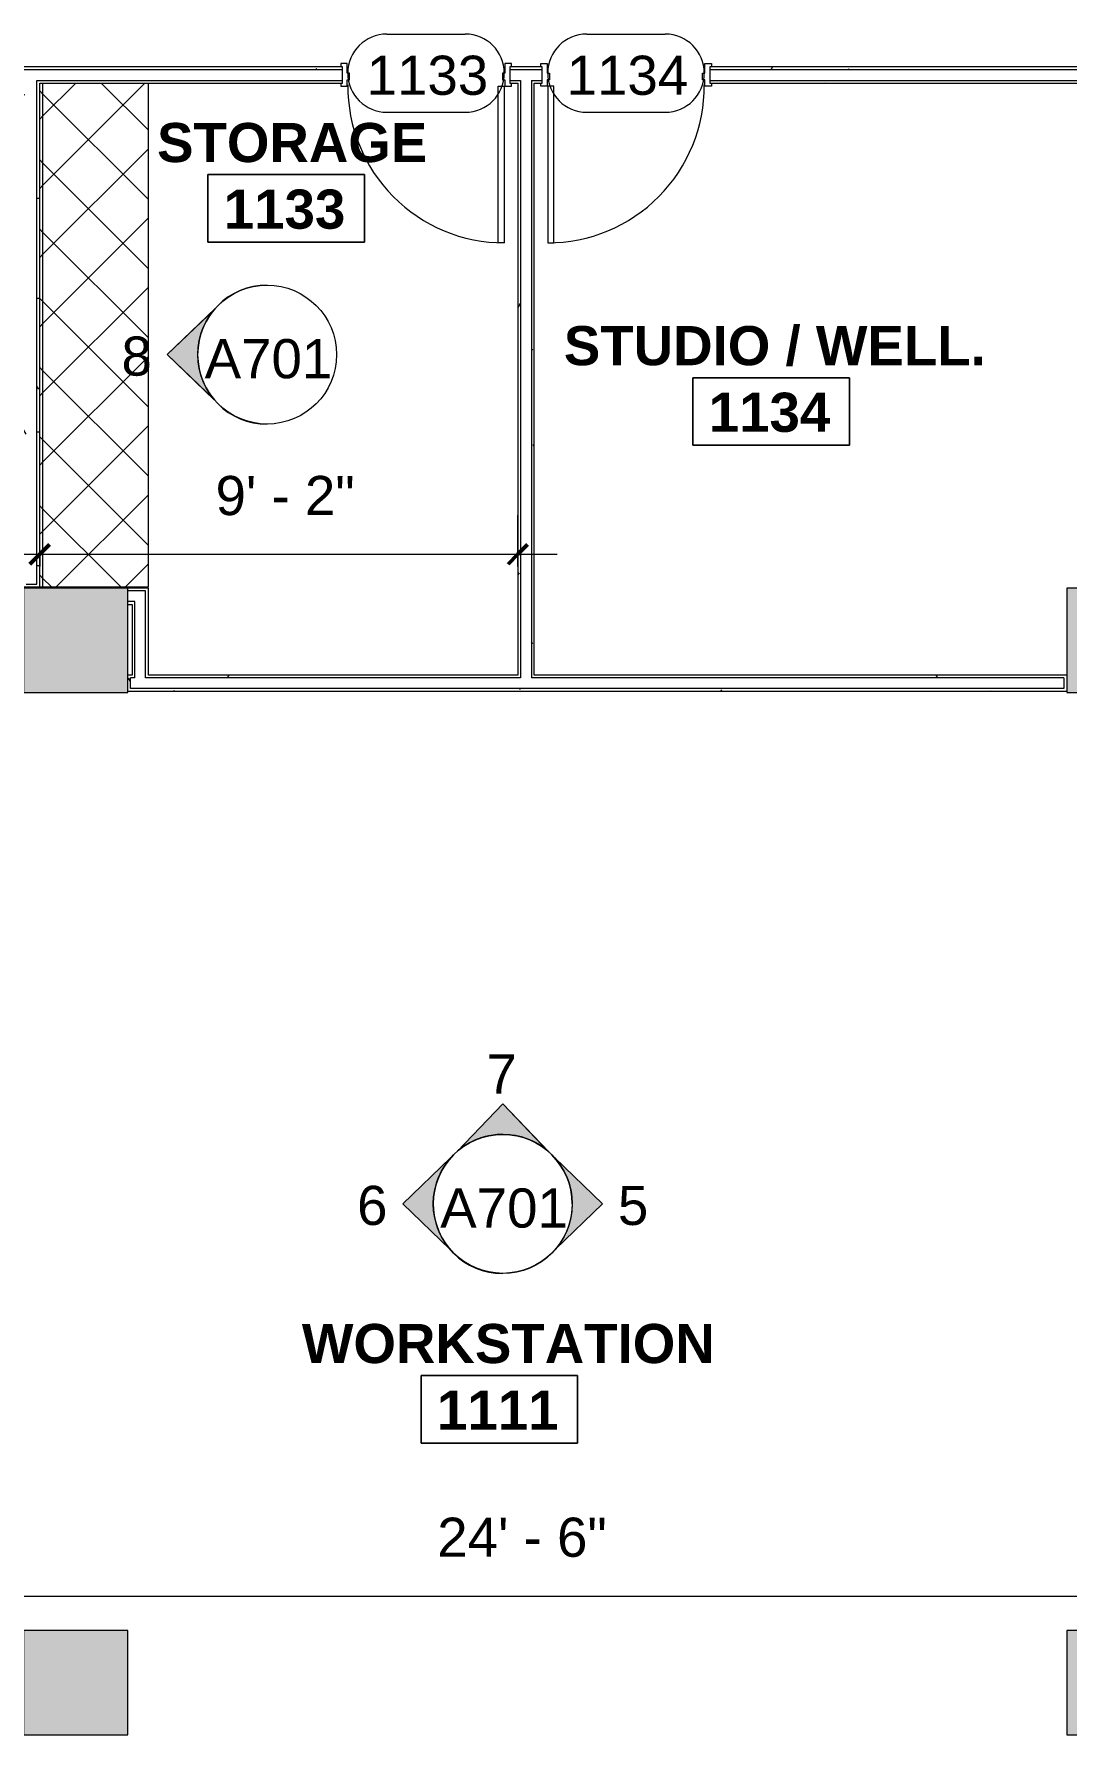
# Model space of a CAD drawing. Header units: inches. Extents: x 6664 to 8130, y 209 to 1287.
# Drawn here: x 7172.4 to 7410.1, y 468.4 to 859.5 of the extents above; entities that cross this region are included whole.
import ezdxf

# ---------------------------------------------------------------- set-up
doc = ezdxf.new("R2010")
doc.units = ezdxf.units.IN
doc.header["$MEASUREMENT"] = 0
for name, color, linetype, lineweight in [('A-ANNO-DIMS', 211, 'Continuous', 9), ('A-ANNO-DIMS-96', 211, 'Continuous', 9), ('A-AREA-IDEN', 2, 'Continuous', 9), ('A-DOOR', 31, 'Continuous', 13), ('A-DOOR-IDEN', 31, 'Continuous', 9), ('A-WALL', 113, 'Continuous', 13), ('A-WALL-PATT', 111, 'Continuous', 13), ('G-ANNO-SYMB', 111, 'Continuous', 9), ('I-WALL', 2, 'Continuous', 9), ('Q-CASE', 31, 'Continuous', 9), ('S-COLS', 52, 'Continuous', 13)]:
    doc.layers.add(name, color=color, linetype=linetype, lineweight=lineweight)
doc.styles.add('Arial', font='arial.ttf', dxfattribs={"height": 9})
doc.styles.add('Swis721 Lt BT', font='swissl.ttf', dxfattribs={"height": 9})
doc.styles.add('Swis721 Lt BT_B', font='', dxfattribs={"height": 9})
doc.styles.get('Swis721 Lt BT_B').set_extended_font_data('Swis721 Lt BT', bold=True)
doc.dimstyles.new('OTJ_-_3_32__Linear__1__Tolerance', dxfattribs={"dimscale": 12, "dimtxt": 9.497835, "dimasz": 0.375, "dimexe": 0.75, "dimexo": 0.5, "dimgap": 0.5, "dimtad": 1, "dimdec": 0, "dimzin": 3, "dimdsep": 46, "dimlunit": 4, "dimtxsty": 'Swis721 Lt BT', "dimblk1": 'OBLIQUE', "dimblk2": 'OBLIQUE', "dimsah": 1, "dimcen": 0.09, "dimdle": 0.75, "dimazin": 0, "dimtfac": 1, "dimtdec": 4, "dimtix": 1, "dimtmove": 0, "dimatfit": 3, "dimfxl": 1, "dimtvp": 1, "dimfrac": 2, "dimtolj": 1, "dimtzin": 0, "dimarcsym": 2})
pattern_1 = [(0, (0, 0), (30.72, 7.68), [1.267, -21.773, 1.267, -21.773, -122.88]), (0, (0, 0), (30.72, 7.68), [-46.08, 1.267, -44.813, 1.267, -21.773, -53.76]), (0, (0, 0), (30.72, 7.68), [-115.2, 1.267, -14.093, 1.267, -37.133]), (120, (11.52, 3.84), (-22.011075, 22.7643004), [1.267, -21.773, 1.267, -21.773, -122.88]), (120, (11.52, 3.84), (-22.011075, 22.7643004), [-46.08, 1.267, -44.813, 1.267, -21.773, -53.76]), (120, (11.52, 3.84), (-22.011075, 22.7643004), [-115.2, 1.267, -14.093, 1.267, -37.133]), (240, (15.36, 19.2), (-8.708925, -30.4443004), [1.267, -21.773, 1.267, -21.773, -122.88]), (240, (15.36, 19.2), (-8.708925, -30.4443004), [-46.08, 1.267, -44.813, 1.267, -21.773, -53.76]), (240, (15.36, 19.2), (-8.708925, -30.4443004), [-115.2, 1.267, -14.093, 1.267, -37.133])]
pattern_2 = [(315, (-779.622, 7173.739), (7.954951, 7.954951), []), (45, (-779.622, 7173.739), (-7.954951, 7.954951), [])]

# ---------------------------------------------------------------- blocks, each defined once
blk = doc.blocks.new('Door - Single - Solid Door - wood-V3-11th FLOOR CONSTRUCTION')
at = {"layer": 'A-DOOR'}
for p, q in [((-14.01, 38.71), (-12.63, 38.71)), ((-14.01, 2.71), (-14.01, 38.71)), ((-12.63, 38.71), (-12.63, 2.71)), ((-12.63, 2.71), (-14.01, 2.71))]:
    blk.add_line(p, q, dxfattribs=at)
at = {"layer": 'A-DOOR', "lineweight": 9}
for p, q in [((-15.63, 2.71), (-15.63, 1.96)), ((-14.13, 2.71), (-15.63, 2.71)), ((-14.13, 1.21), (-14.13, 2.71)), ((-13.63, 1.21), (-14.13, 1.21)), ((-13.63, -0.29), (-13.63, 1.21)), ((22.12, 1.21), (21.62, 1.21)), ((21.62, 1.21), (21.62, -0.29)), ((23.62, 2.71), (22.12, 2.71)), ((22.12, 2.71), (22.12, 1.21)), ((23.62, 1.96), (23.62, 2.71)), ((-15.63, -1.79), (-15.63, -2.54)), ((-15.63, -2.54), (-14.13, -2.54)), ((-14.13, -2.54), (-14.13, -0.29)), ((-14.13, -0.29), (-13.63, -0.29)), ((21.62, -0.29), (22.12, -0.29)), ((22.12, -0.29), (22.12, -2.54)), ((22.12, -2.54), (23.62, -2.54)), ((23.62, -2.54), (23.62, -1.79))]:
    blk.add_line(p, q, dxfattribs=at)
blk.add_arc((-14.01, 2.71), 36, 359.5, 90, dxfattribs=at)
blk = doc.blocks.new('Door - Single - Solid Door - wood-V2-11th FLOOR CONSTRUCTION')
at = {"layer": 'A-DOOR', "lineweight": 9}
for p, q in [((-15.63, 2.54), (-14.13, 2.54)), ((-15.63, 1.79), (-15.63, 2.54)), ((-14.13, 2.54), (-14.13, 0.29)), ((-14.13, 0.29), (-13.63, 0.29)), ((-13.63, 0.29), (-13.63, -1.21)), ((21.62, 0.29), (22.12, 0.29)), ((21.62, -1.21), (21.62, 0.29)), ((22.12, 2.54), (23.62, 2.54)), ((22.12, 0.29), (22.12, 2.54)), ((23.62, 2.54), (23.62, 1.79)), ((-15.63, -2.71), (-15.63, -1.96)), ((-14.13, -2.71), (-15.63, -2.71)), ((-14.13, -1.21), (-14.13, -2.71)), ((-13.63, -1.21), (-14.13, -1.21)), ((22.12, -1.21), (21.62, -1.21)), ((22.12, -2.71), (22.12, -1.21)), ((23.62, -2.71), (22.12, -2.71)), ((23.62, -1.96), (23.62, -2.71))]:
    blk.add_line(p, q, dxfattribs=at)
at = {"layer": 'A-DOOR'}
for p, q in [((-12.63, -2.71), (-14.01, -2.71)), ((-14.01, -2.71), (-14.01, -38.71)), ((-12.63, -38.71), (-12.63, -2.71)), ((-14.01, -38.71), (-12.63, -38.71))]:
    blk.add_line(p, q, dxfattribs=at)
at = {"layer": 'A-DOOR', "lineweight": 9}
blk.add_arc((-14.01, -2.71), 36, 270, 0.5, dxfattribs=at)
blk = doc.blocks.new('C-Counter Top - ADJ HEIGHT-8471424-11th FLOOR CONSTRUCTION')
at = {"layer": 'Q-CASE'}
h = blk.add_hatch(dxfattribs=at)
h.set_pattern_fill('FP_6', color=256, style=0, pattern_type=2)
h.set_pattern_definition(pattern_2)
h.paths.add_polyline_path([(-47.26, 0), (-47.26, -0.75), (68.61, -0.75), (68.61, 0), (-46.64, 0)], flags=0)
h = blk.add_hatch(dxfattribs=at)
h.set_pattern_fill('FP_6', color=256, style=0, pattern_type=2)
h.set_pattern_definition(pattern_2)
h.paths.add_polyline_path([(-47.26, -25), (68.61, -25), (68.61, -0.75), (-47.26, -0.75), (-47.26, -12.95)], flags=0)
for p, q in [((-47.26, 0), (-47.26, -0.75)), ((-47.26, -0.75), (-47.26, -25)), ((-47.26, -0.75), (68.61, -0.75)), ((-47.26, -25), (68.61, -25))]:
    blk.add_line(p, q, dxfattribs=at)
blk = doc.blocks.new('Concrete-Rectangular-Column - 24 x 24-7727722-11th FLOOR CONSTRUCTION')
at = {"layer": 'S-COLS', "lineweight": 9}
blk.add_hatch(color=7, dxfattribs=at).paths.add_polyline_path([(12, -12), (12, 12), (-12, 12), (-12, -12)], flags=0)
at = {"layer": 'S-COLS', "color": 8, "lineweight": 20}
for p, q in [((12, 12), (-12, 12)), ((-12, 12), (-12, -12)), ((12, -12), (12, 12)), ((-12, -12), (12, -12))]:
    blk.add_line(p, q, dxfattribs=at)
blk = doc.blocks.new('Concrete-Rectangular-Column - 24 x 24-V4-11th FLOOR CONSTRUCTION')
at = {"layer": 'S-COLS', "lineweight": 9}
blk.add_hatch(color=7, dxfattribs=at).paths.add_polyline_path([(-1.37, -12), (12, -12), (12, 12), (-12, 12), (-12, -12)], flags=0)
at = {"layer": 'S-COLS', "color": 8, "lineweight": 20}
for p, q in [((12, 12), (-12, 12)), ((-12, 12), (-12, -12)), ((-12, -12), (12, -12))]:
    blk.add_line(p, q, dxfattribs=at)
blk = doc.blocks.new('Room Tag - Room Name and Number-3379422-11th FLOOR CONSTRUCTION')
at = {"layer": 'A-AREA-IDEN'}
for p, q in [((-0.1881, -0.1636), (-0.1881, -0.0018)), ((-0.1881, -0.0018), (0.1869, -0.0018)), ((0.1869, -0.0018), (-0.1881, -0.0018)), ((-0.1881, -0.0018), (-0.1881, -0.1636)), ((0.1869, -0.0018), (0.1869, -0.1636)), ((0.1869, -0.1636), (0.1869, -0.0018)), ((0.1869, -0.1636), (-0.1881, -0.1636)), ((-0.1881, -0.1636), (0.1869, -0.1636))]:
    blk.add_line(p, q, dxfattribs=at)
blk = doc.blocks.new('Door Tag - Door Tag-41184-11th FLOOR CONSTRUCTION')
at = {"layer": 'A-DOOR-IDEN'}
for p, q in [((-0.09375, 0.09375), (0.09375, 0.09375)), ((-0.09375, -0.09375), (0.09375, -0.09375))]:
    blk.add_line(p, q, dxfattribs=at)
for centre, start, end in [((-0.09375, 0), 90, 270), ((0.09375, 0), 270, 90)]:
    blk.add_arc(centre, 0.09375, start, end, dxfattribs=at)
blk = doc.blocks.new('Elevation - Filled Arrow 2-347888-11th FLOOR CONSTRUCTION')
at = {"layer": 'G-ANNO-SYMB'}
blk.add_circle((0, 0), 0.1664, dxfattribs=at)
blk = doc.blocks.new('Elevation - Filled Arrow-151867-11th FLOOR CONSTRUCTION')
at = {"layer": 'G-ANNO-SYMB'}
h = blk.add_hatch(color=256, dxfattribs=at)
edge = h.paths.add_edge_path(flags=0)
edge.add_line((0, 0.2393), (0.1103, 0.1247))
edge.add_arc((-0.0002, -0.0002), 0.1667, 48.498, 130.5571)
edge.add_line((-0.1085, 0.1265), (0, 0.2393))
for p, q in [((0, 0.2393), (-0.1085, 0.1265)), ((-0.1084, 0.1266), (0, 0.2393)), ((0, 0.2393), (-0.1084, 0.1266)), ((0, 0.2393), (0.11, 0.1249)), ((0.1103, 0.1247), (0, 0.2393))]:
    blk.add_line(p, q, dxfattribs=at)
blk.add_arc((-0.0002, -0.0002), 0.1667, 48.498, 130.5571, dxfattribs=at)
blk.add_ellipse((-0.0002, -0.0001), major_axis=(-0.1667, 0), ratio=0.999376, start_param=3.141593, end_param=6.283185, dxfattribs=at)
blk = doc.blocks.new('DIMBLOCK6-11th FLOOR CONSTRUCTION')
at = {"layer": 'A-ANNO-DIMS-96'}
for p, q in [((7135.86, 497.5), (7135.86, 509.31)), ((7430.24, 497.5), (7430.24, 509.31)), ((7126.86, 500.31), (7439.24, 500.31)), ((7135.86, 500.31), (7135.86, 497.5)), ((7430.24, 500.31), (7430.24, 497.5))]:
    blk.add_line(p, q, dxfattribs=at)
at = {"layer": 'A-ANNO-DIMS-96', "lineweight": 50}
for p, q in [((7135.86, 500.31), (7138.11, 502.56)), ((7430.24, 500.31), (7432.49, 502.56)), ((7135.86, 500.31), (7133.61, 498.06)), ((7430.24, 500.31), (7427.99, 498.06))]:
    blk.add_line(p, q, dxfattribs=at)
at = {"layer": 'A-ANNO-DIMS-96', "color": 0, "insert": (7265.19, 518.33), "char_height": 9, "width": 42.8759, "attachment_point": 1, "line_spacing_factor": 1.005062, "style": 'Swis721 Lt BT'}
blk.add_mtext('24\' - 6"', dxfattribs=at)
blk = doc.blocks.new('_Oblique')
at = {"color": 0, "linetype": 'ByBlock', "lineweight": -2}
blk.add_line((-0.5, -0.5), (0.5, 0.5), dxfattribs=at)
blk = doc.blocks.new('DIMBLOCK22-11th FLOOR CONSTRUCTION')
at = {"layer": 'A-ANNO-DIMS-96'}
for p, q in [((7173.74, 737.06), (7173.74, 748.88)), ((7283.74, 737.06), (7283.74, 748.88)), ((7164.74, 739.88), (7292.74, 739.88)), ((7173.74, 739.88), (7173.74, 737.06)), ((7283.74, 739.88), (7283.74, 737.06))]:
    blk.add_line(p, q, dxfattribs=at)
at = {"layer": 'A-ANNO-DIMS-96', "lineweight": 50}
for p, q in [((7173.74, 739.88), (7171.49, 737.63)), ((7173.74, 739.88), (7175.99, 742.13)), ((7283.74, 739.88), (7281.49, 737.63)), ((7283.74, 739.88), (7285.99, 742.13))]:
    blk.add_line(p, q, dxfattribs=at)
at = {"layer": 'A-ANNO-DIMS-96', "color": 0, "insert": (7214.19, 757.89), "char_height": 9, "width": 34.9159, "attachment_point": 1, "line_spacing_factor": 1.005062, "style": 'Swis721 Lt BT'}
blk.add_mtext('9\' - 2"', dxfattribs=at)

msp = doc.modelspace()

# ---------------------------------------------------------------- hatches: boundary and pattern name
at = {"layer": 'A-WALL-PATT', "lineweight": 9}
h = msp.add_hatch(dxfattribs=at)
h.set_pattern_fill('FP_1', color=256, style=0, pattern_type=2)
h.set_pattern_definition(pattern_1)
h.paths.add_polyline_path([(7489.61, 848.86), (7490.24, 848.87), (7490.24, 851.98), (7327.86, 851.98), (7327.86, 851.36), (7489.61, 851.36)], flags=0)
h.paths.add_polyline_path([(7286.86, 851.36), (7289.36, 851.36), (7289.36, 851.98), (7281.86, 851.98), (7281.86, 851.36), (7284.36, 851.36)], flags=0)
h.paths.add_polyline_path([(7173.11, 851.36), (7243.36, 851.36), (7243.36, 851.98), (7167.11, 851.98), (7167.11, 851.36), (7170.61, 851.36)], flags=0)
h.paths.add_polyline_path([(7080.61, 851.36), (7080.61, 851.98), (7023.11, 851.98), (7023.11, 851.36), (7053.11, 851.36)], flags=0)
h.paths.add_polyline_path([(6933.76, 851.36), (6936.61, 851.36), (6936.61, 851.98), (6929.99, 851.98), (6929.99, 851.36), (6933.74, 851.36)], flags=0)
h = msp.add_hatch(dxfattribs=at)
h.set_pattern_fill('FP_1', color=256, style=0, pattern_type=2)
h.set_pattern_definition(pattern_1)
h.paths.add_polyline_path([(7430.86, 848.23), (7430.86, 848.86), (7327.86, 848.86), (7327.86, 848.23), (7430.24, 848.23)], flags=0)
h.paths.add_polyline_path([(7434.53, 848.23), (7490.24, 848.23), (7490.24, 848.86), (7433.36, 848.86), (7433.36, 848.23), (7433.99, 848.23)], flags=0)
h.paths.add_polyline_path([(7289.36, 848.23), (7289.36, 848.86), (7286.86, 848.86), (7286.86, 848.23), (7287.49, 848.23)], flags=0)
h.paths.add_polyline_path([(7283.74, 848.23), (7284.36, 848.23), (7284.36, 848.86), (7281.86, 848.86), (7281.86, 848.23)], flags=0)
h.paths.add_polyline_path([(7174.49, 848.23), (7243.36, 848.23), (7243.36, 848.86), (7173.11, 848.86), (7173.11, 848.23), (7173.74, 848.23)], flags=0)
h.paths.add_polyline_path([(7170.61, 848.23), (7170.61, 848.86), (7167.11, 848.86), (7167.11, 848.23), (7169.99, 848.23)], flags=0)
h.paths.add_polyline_path([(7053.74, 848.23), (7080.61, 848.23), (7080.61, 848.86), (7053.11, 848.86), (7053.11, 848.23)], flags=0)
h.paths.add_polyline_path([(7023.11, 848.23), (7050.61, 848.23), (7050.61, 848.86), (7023.11, 848.86)], flags=0)
h.paths.add_polyline_path([(6936.61, 848.23), (6936.61, 848.86), (6933.11, 848.86), (6933.11, 848.23), (6933.74, 848.23)], flags=0)
h = msp.add_hatch(dxfattribs=at)
h.set_pattern_fill('FP_1', color=256, style=0, pattern_type=2)
h.set_pattern_definition(pattern_1)
h.paths.add_polyline_path([(7170.62, 732.36), (7173.11, 732.36), (7173.11, 732.98), (7170.61, 732.98), (7170.61, 848.23), (7169.99, 848.23), (7169.99, 732.36), (7170.61, 732.36)], flags=0)
h = msp.add_hatch(dxfattribs=at)
h.set_pattern_fill('FP_1', color=256, style=0, pattern_type=2)
h.set_pattern_definition(pattern_1)
h.paths.add_polyline_path([(7173.74, 732.36), (7173.74, 848.23), (7173.11, 848.23), (7173.11, 732.36)], flags=0)
h = msp.add_hatch(dxfattribs=at)
h.set_pattern_fill('FP_1', color=256, style=0, pattern_type=2)
h.set_pattern_definition(pattern_1)
h.paths.add_polyline_path([(7284.36, 712.11), (7284.36, 848.23), (7283.74, 848.23), (7283.74, 712.11)], flags=0)
h = msp.add_hatch(dxfattribs=at)
h.set_pattern_fill('FP_1', color=256, style=0, pattern_type=2)
h.set_pattern_definition(pattern_1)
h.paths.add_polyline_path([(7286.86, 712.11), (7287.49, 712.11), (7287.49, 848.23), (7286.86, 848.23), (7286.86, 748.58)], flags=0)
h = msp.add_hatch(dxfattribs=at)
h.set_pattern_fill('FP_1', color=256, style=0, pattern_type=2)
h.set_pattern_definition(pattern_1)
h.paths.add_polyline_path([(7409.99, 711.48), (7409.99, 712.11), (7286.86, 712.11), (7286.86, 711.48), (7409.36, 711.48)], flags=0)
h.paths.add_polyline_path([(7283.74, 711.48), (7284.36, 711.48), (7284.36, 712.11), (7198.11, 712.11), (7198.11, 711.48), (7212.68, 711.48)], flags=0)
h.paths.add_polyline_path([(7194.61, 711.48), (7195.61, 711.48), (7195.61, 712.11), (7193.99, 712.11), (7193.99, 711.48)], flags=0)
h = msp.add_hatch(dxfattribs=at)
h.set_pattern_fill('FP_1', color=256, style=0, pattern_type=2)
h.set_pattern_definition(pattern_1)
h.paths.add_polyline_path([(7286.86, 708.36), (7409.99, 708.36), (7409.99, 711.48), (7409.36, 711.48), (7409.36, 708.98), (7194.61, 708.98), (7194.61, 711.48), (7193.99, 711.45), (7193.99, 708.36), (7284.36, 708.36)], flags=0)

# ---------------------------------------------------------------- linework, layer by layer
at = {"layer": 'A-WALL'}
for p, q in [((7167.11, 851.36), (7243.36, 851.36)), ((7173.11, 732.98), (7173.11, 848.86)), ((7173.11, 848.86), (7243.36, 848.86)), ((7281.86, 851.36), (7289.36, 851.36)), ((7281.86, 848.86), (7284.36, 848.86)), ((7284.36, 848.86), (7284.36, 711.48)), ((7286.86, 848.86), (7289.36, 848.86)), ((7286.86, 848.86), (7286.86, 711.48)), ((7327.86, 851.36), (7489.61, 851.36)), ((7327.86, 848.86), (7430.86, 848.86)), ((7170.61, 732.98), (7173.11, 732.98)), ((7198.11, 731.48), (7193.99, 731.48)), ((7198.11, 711.48), (7198.11, 731.48)), ((7195.61, 728.98), (7193.99, 728.98)), ((7195.61, 711.48), (7195.61, 728.98)), ((7194.61, 708.98), (7194.61, 711.48)), ((7195.61, 711.48), (7194.61, 711.48)), ((7409.36, 708.98), (7194.61, 708.98)), ((7284.36, 711.48), (7198.11, 711.48)), ((7409.36, 711.48), (7286.86, 711.48)), ((7409.36, 711.48), (7409.36, 708.98))]:
    msp.add_line(p, q, dxfattribs=at)
at = {"layer": 'I-WALL', "lineweight": 13}
for p, q in [((7243.36, 851.98), (7167.11, 851.98)), ((7243.36, 848.23), (7243.36, 851.98)), ((7289.36, 851.98), (7281.86, 851.98)), ((7281.86, 851.98), (7281.86, 848.23)), ((7289.36, 848.23), (7289.36, 851.98)), ((7490.24, 851.98), (7327.86, 851.98)), ((7327.86, 851.98), (7327.86, 848.23)), ((7173.74, 732.36), (7173.74, 848.23)), ((7173.74, 848.23), (7243.36, 848.23)), ((7281.86, 848.23), (7283.74, 848.23)), ((7283.74, 848.23), (7283.74, 712.11)), ((7287.49, 712.11), (7287.49, 848.23)), ((7287.49, 848.23), (7289.36, 848.23)), ((7327.86, 848.23), (7430.24, 848.23)), ((7169.99, 732.36), (7173.74, 732.36)), ((7198.74, 732.11), (7193.99, 732.11)), ((7198.74, 712.11), (7198.74, 732.11)), ((7193.99, 728.36), (7194.99, 728.36)), ((7194.99, 728.36), (7194.99, 712.11)), ((7194.99, 712.11), (7193.99, 712.11)), ((7283.74, 712.11), (7198.74, 712.11)), ((7409.99, 712.11), (7287.49, 712.11)), ((7193.99, 708.36), (7409.99, 708.36))]:
    msp.add_line(p, q, dxfattribs=at)

# ---------------------------------------------------------------- block references
at = {"layer": 'A-AREA-IDEN', "xscale": 95.99999999999994, "yscale": 95.99999999999994, "zscale": 95.99999999999994}
for p in [(7230.49, 827.35), (7342.06, 780.64), (7279.55, 551.17)]:
    msp.add_blockref('Room Tag - Room Name and Number-3379422-11th FLOOR CONSTRUCTION', p, dxfattribs=at)
at = {"layer": 'A-DOOR', "rotation": 180}
msp.add_blockref('Door - Single - Solid Door - wood-V3-11th FLOOR CONSTRUCTION', (7266.61, 850.2), dxfattribs=at)
at = {"layer": 'A-DOOR'}
msp.add_blockref('Door - Single - Solid Door - wood-V2-11th FLOOR CONSTRUCTION', (7304.62, 850.2), dxfattribs=at)
at = {"layer": 'A-DOOR-IDEN', "xscale": 95.99999999999994, "yscale": 95.99999999999994, "zscale": 95.99999999999994}
for p in [(7262.61, 850.51), (7308.61, 850.51)]:
    msp.add_blockref('Door Tag - Door Tag-41184-11th FLOOR CONSTRUCTION', p, dxfattribs=at)
at = {"layer": 'G-ANNO-SYMB', "xscale": 95.99999999999994, "yscale": 95.99999999999994, "zscale": 95.99999999999994, "rotation": 90}
for p in [(7226.06, 785.79), (7280.25, 590.49)]:
    msp.add_blockref('Elevation - Filled Arrow-151867-11th FLOOR CONSTRUCTION', p, dxfattribs=at)
at = {"layer": 'G-ANNO-SYMB', "xscale": 95.99999999999994, "yscale": 95.99999999999994, "zscale": 95.99999999999994}
for name, p in [('Elevation - Filled Arrow 2-347888-11th FLOOR CONSTRUCTION', (7226.06, 785.79)), ('Elevation - Filled Arrow-151867-11th FLOOR CONSTRUCTION', (7280.25, 590.49)), ('Elevation - Filled Arrow 2-347888-11th FLOOR CONSTRUCTION', (7280.25, 590.49))]:
    msp.add_blockref(name, p, dxfattribs=at)
at = {"layer": 'G-ANNO-SYMB', "extrusion": (0, 0, -1), "xscale": 95.99999999999994, "yscale": 95.99999999999994, "zscale": 95.99999999999994, "rotation": 89.9999999999998}
msp.add_blockref('Elevation - Filled Arrow-151867-11th FLOOR CONSTRUCTION', (-7280.25, 590.49), dxfattribs=at)
at = {"layer": 'Q-CASE', "rotation": 89.99999999999984}
msp.add_blockref('C-Counter Top - ADJ HEIGHT-8471424-11th FLOOR CONSTRUCTION', (7173.74, 779.62), dxfattribs=at)
at = {"layer": 'S-COLS', "lineweight": 9}
for name, p in [('Concrete-Rectangular-Column - 24 x 24-7727722-11th FLOOR CONSTRUCTION', (7181.99, 720.11)), ('Concrete-Rectangular-Column - 24 x 24-V4-11th FLOOR CONSTRUCTION', (7421.99, 720.11)), ('Concrete-Rectangular-Column - 24 x 24-7727722-11th FLOOR CONSTRUCTION', (7181.99, 480.36)), ('Concrete-Rectangular-Column - 24 x 24-7727722-11th FLOOR CONSTRUCTION', (7421.99, 480.36))]:
    msp.add_blockref(name, p, dxfattribs=at)

# ---------------------------------------------------------------- texts
at = {"layer": 'A-AREA-IDEN', "char_height": 9, "attachment_point": 1, "style": 'Swis721 Lt BT_B'}
for s, insert, width in [('STORAGE', (7200.74, 839.06), 71.811), ('1133', (7216.08, 823.75), 33.936), ('STUDIO / WELL.', (7294.31, 792.35), 115.443), ('1134', (7327.64, 777.04), 33.936), ('WORKSTATION', (7234.05, 562.88), 109.989), ('1111', (7265.14, 547.56), 33.936)]:
    msp.add_mtext(s, dxfattribs=dict(at, insert=insert, width=width))
at = {"layer": 'A-DOOR-IDEN', "char_height": 9, "width": 32.724, "attachment_point": 1, "style": 'Swis721 Lt BT'}
for s, insert in [('1133', (7248.95, 854.53)), ('1134', (7294.95, 854.53))]:
    msp.add_mtext(s, dxfattribs=dict(at, insert=insert))
at = {"layer": 'G-ANNO-SYMB', "char_height": 9, "attachment_point": 1}
for s, insert, width, style in [('8', (7192.56, 789.95), 8.181, 'Swis721 Lt BT'), ('A701', (7211.69, 789.35), 35.754, 'Arial'), ('7', (7276.52, 624.87), 8.181, 'Swis721 Lt BT'), ('6', (7246.75, 594.64), 8.181, 'Swis721 Lt BT'), ('5', (7306.75, 594.64), 8.181, 'Swis721 Lt BT'), ('A701', (7265.88, 594.04), 35.754, 'Arial')]:
    msp.add_mtext(s, dxfattribs=dict(at, insert=insert, width=width, style=style))

# ---------------------------------------------------------------- dimensions: what is measured, and where the dimension line sits
at = {"layer": 'A-ANNO-DIMS'}
for base, p1, p2, override, picture, middle in [((7283.74, 739.88), (7173.74, 743.06), (7283.74, 743.06), {"dimpost": '<>', "dimfxl": 110}, 'DIMBLOCK22-11th FLOOR CONSTRUCTION', (7228.74, 750.5)), ((7430.24, 500.31), (7135.86, 503.5), (7430.24, 503.5), {"dimpost": '<>', "dimfxl": 294.375}, 'DIMBLOCK6-11th FLOOR CONSTRUCTION', (7283.05, 510.94))]:
    dim = msp.add_linear_dim(base=base, p1=p1, p2=p2, dimstyle='OTJ_-_3_32__Linear__1__Tolerance', override=override, dxfattribs=at)
    dim.commit()
    dim.dimension.update_dxf_attribs({"geometry": picture, "text_midpoint": middle})

doc.saveas('drawing.dxf')
